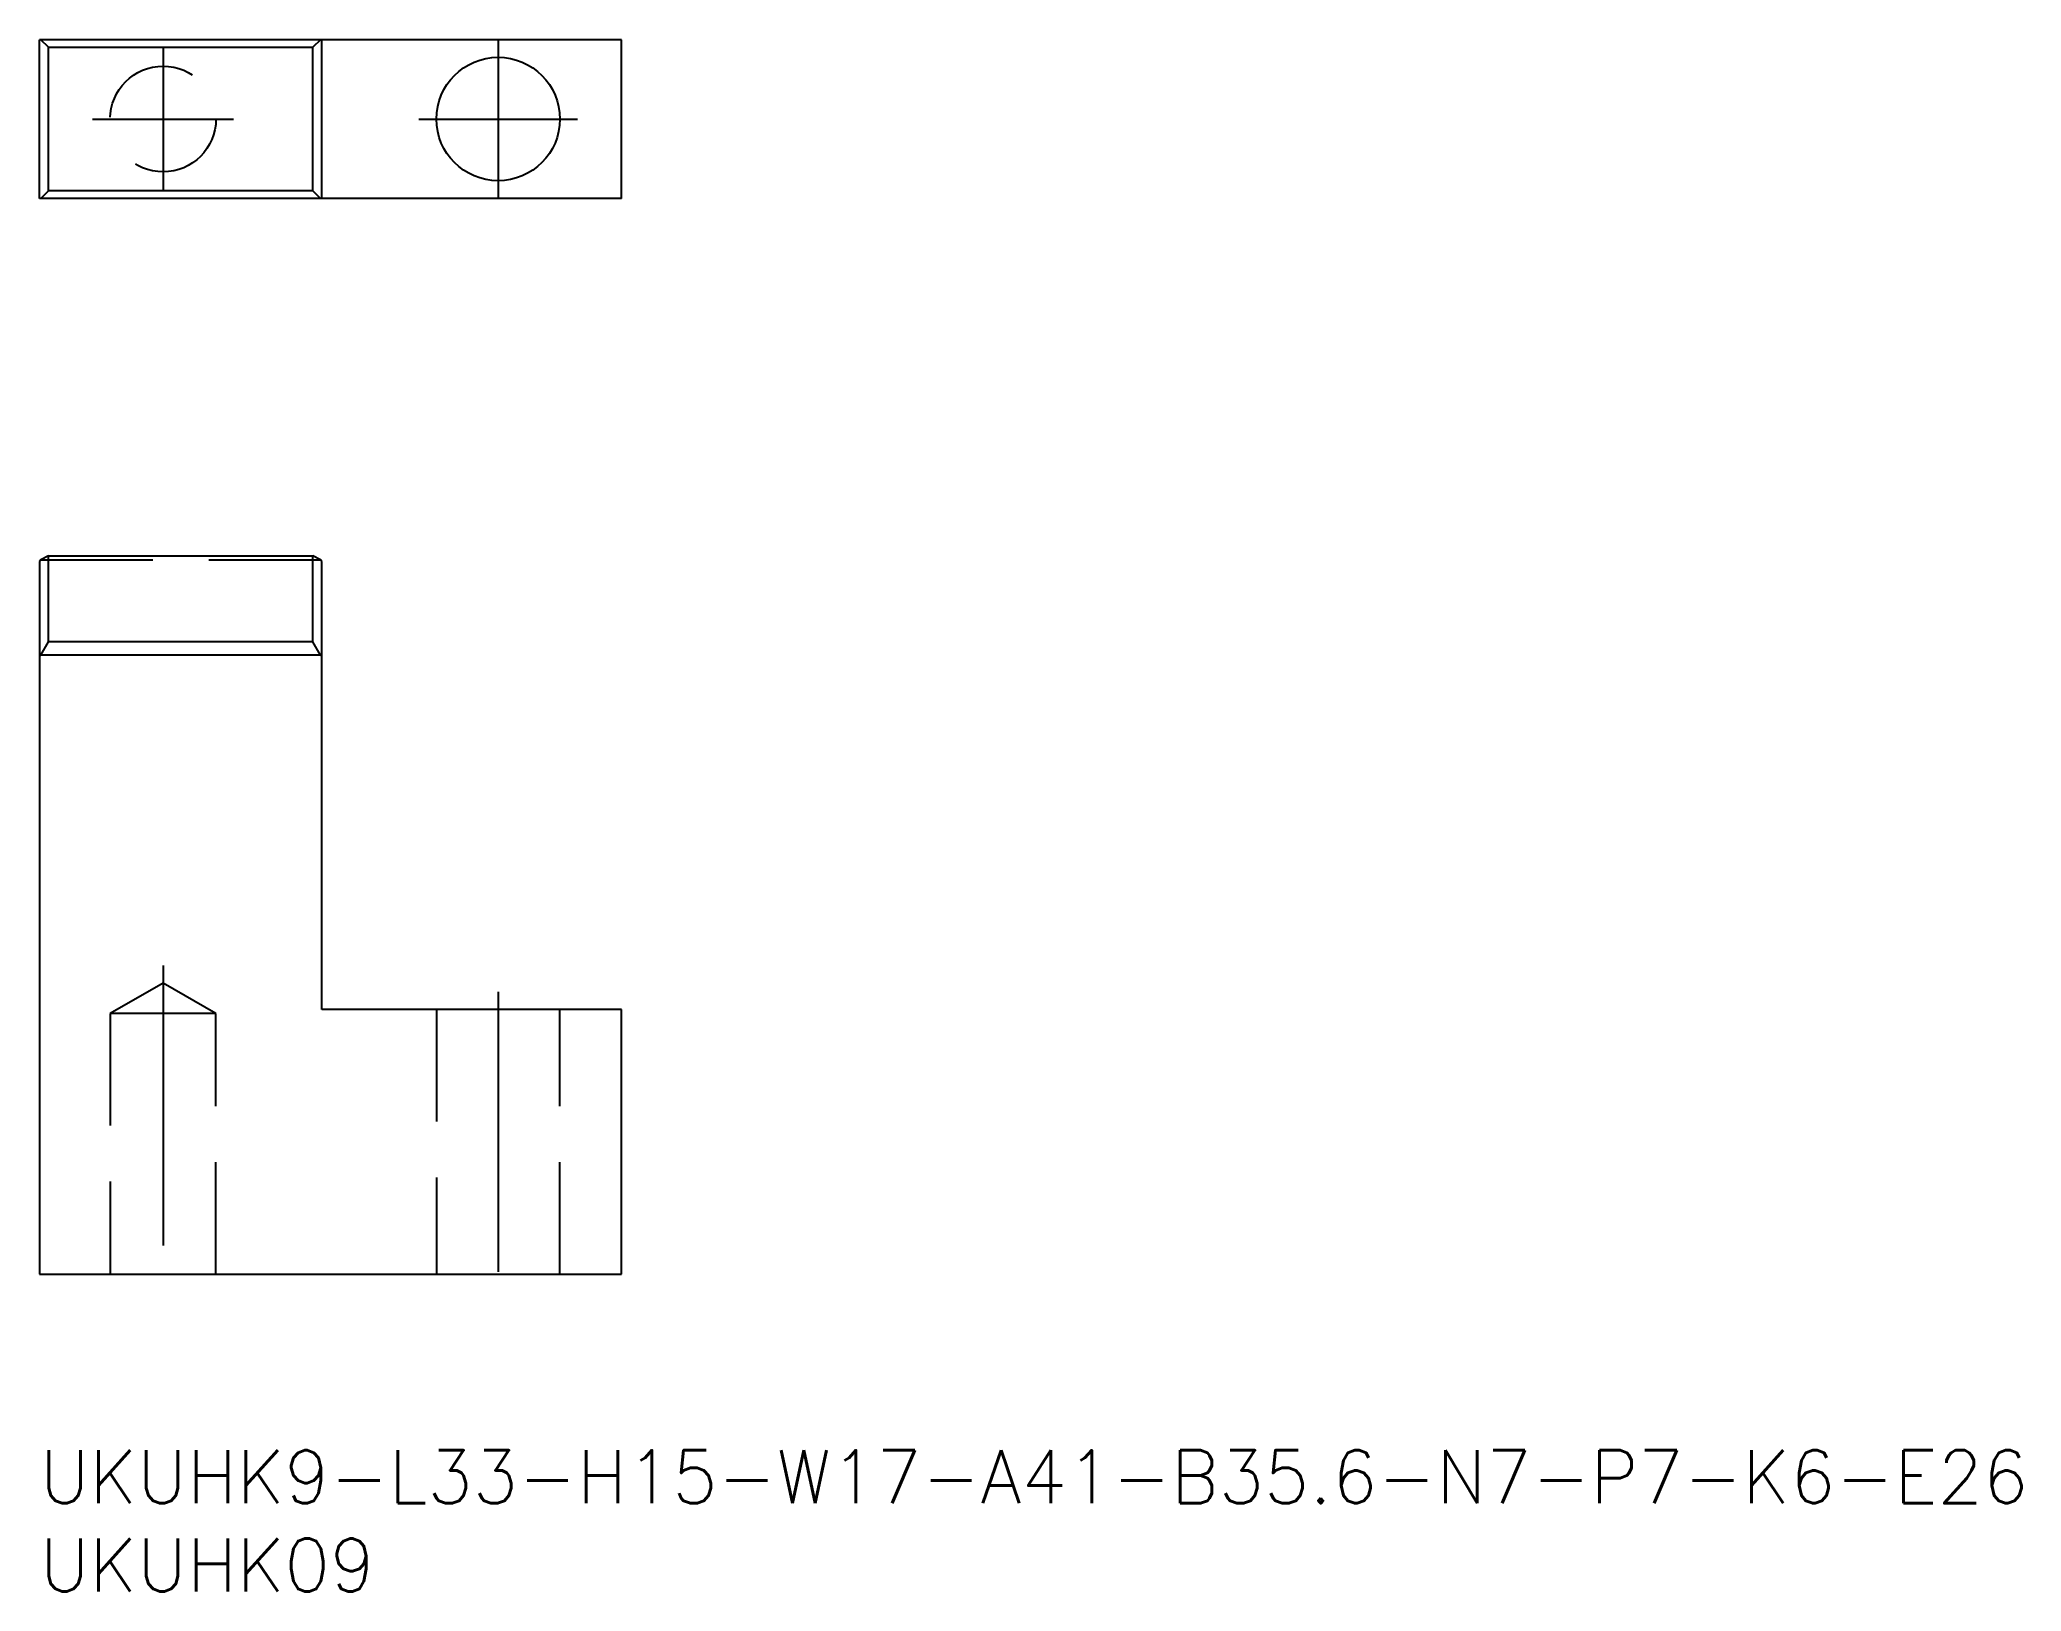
# Model space of a CAD drawing. Extents: x 0 to 112, y -8 to 80.
import ezdxf

# ---------------------------------------------------------------- set-up
doc = ezdxf.new("R2010")
doc.units = 0
doc.header["$LTSCALE"] = 0.5
doc.linetypes.add('CENTER', pattern=[50.8, 31.75, -6.35, 6.35, -6.35])
doc.linetypes.add('DASHED', pattern=[19.05, 12.7, -6.35])
for name, color, linetype in [('MSM_CENTER', 1, 'CENTER'), ('MSM_CONTINUOUS', 7, 'CONTINUOUS'), ('MSM_DASHED', 4, 'DASHED'), ('MSM_PART_NUMBER', 7, 'CONTINUOUS')]:
    doc.layers.add(name, color=color, linetype=linetype)
doc.styles.get("Standard").update_dxf_attribs({"font": 'txt.shx', "height": 1, "bigfont": 'bigfont.shx'})

# ---------------------------------------------------------------- blocks, each defined once
blk = doc.blocks.new('*U19')
at = {"layer": 'MSM_PART_NUMBER'}
blk.add_text('UKUHK9-L33-H15-W17-A41-B35.6-N7-P7-K6-E26', height=3, dxfattribs=at).set_placement((0, -3))
blk = doc.blocks.new('*U20')
at = {"layer": 'MSM_PART_NUMBER'}
blk.add_text('UKUHK09', height=3, dxfattribs=at).set_placement((0, -8))

msp = doc.modelspace()

# ---------------------------------------------------------------- linework, layer by layer
at = {"layer": 'MSM_CENTER'}
for p, q in [((26, 80.01), (26, 71.01)), ((7, 79.51), (7, 71.51)), ((3, 75.51), (11, 75.51)), ((21.5, 75.51), (30.5, 75.51)), ((7, 27.5), (7, 9)), ((26, 26), (26, 9))]:
    msp.add_line(p, q, dxfattribs=at)
at = {"layer": 'MSM_CONTINUOUS'}
for p, q in [((33, 80.01), (0, 80.01)), ((0, 71.01), (0, 80.01)), ((0.5, 79.58), (0.07, 80.01)), ((15.93, 80.01), (15.5, 79.58)), ((16, 71.01), (16, 80.01)), ((33, 71.01), (33, 80.01)), ((0.5, 79.58), (15.5, 79.58)), ((0.5, 71.44), (0.5, 79.58)), ((15.5, 71.44), (15.5, 79.58)), ((33, 71.01), (0, 71.01)), ((0.07, 71.01), (0.5, 71.44)), ((15.5, 71.44), (0.5, 71.44)), ((15.93, 71.01), (15.5, 71.44)), ((0.5, 50.74), (0.07, 50.5)), ((0.5, 50.74), (15.5, 50.74)), ((0.5, 45.86), (0.5, 50.74)), ((15.93, 50.5), (15.5, 50.74)), ((15.5, 45.86), (15.5, 50.74)), ((0.07, 50.5), (0, 50.42)), ((0, 50.42), (0, 10)), ((16, 50.42), (15.93, 50.5)), ((16, 25), (16, 50.42)), ((0.07, 45.1), (0, 45.02)), ((0.07, 45.1), (0.5, 45.86)), ((15.93, 45.1), (0.07, 45.1)), ((15.5, 45.86), (0.5, 45.86)), ((15.93, 45.1), (15.5, 45.86)), ((16, 45.02), (15.93, 45.1)), ((33, 25), (16, 25)), ((33, 10), (33, 25)), ((0, 10), (33, 10))]:
    msp.add_line(p, q, dxfattribs=at)
msp.add_circle((26, 75.51), 3.5, dxfattribs=at)
at = {"layer": 'MSM_DASHED'}
for p, q in [((0.07, 50.5), (15.93, 50.5)), ((7, 26.5), (4, 24.77)), ((10, 24.77), (7, 26.5)), ((10, 24.77), (4, 24.77)), ((4, 24.77), (4, 10)), ((10, 10), (10, 24.77)), ((22.5, 25), (22.5, 10)), ((29.5, 10), (29.5, 25))]:
    msp.add_line(p, q, dxfattribs=at)
msp.add_circle((7, 75.51), 3, dxfattribs=at)

# ---------------------------------------------------------------- block references
at = {"layer": 'MSM_CONTINUOUS'}
for name in ['*U19', '*U20']:
    msp.add_blockref(name, (0, 0), dxfattribs=at)

doc.saveas('drawing.dxf')
